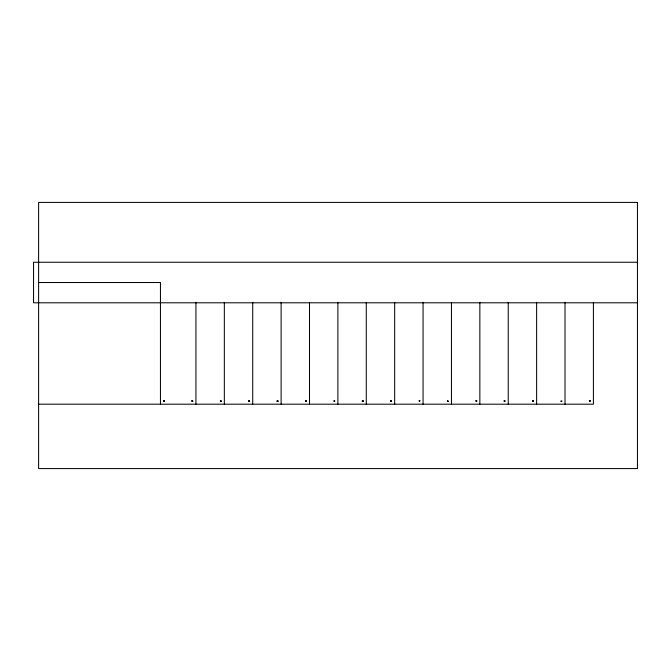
<?xml version="1.0" encoding="UTF-8"?>
<svg xmlns="http://www.w3.org/2000/svg" width="671" height="671" viewBox="0 0 671 671"><rect width="100%" height="100%" fill="white"/><g stroke="black" fill="none" stroke-linecap="round" stroke-linejoin="round"><path stroke-width="1.01" d="M192.887 401.266L192.091 401.594L191.898 400.864M221.237 401.283L220.616 400.662M277.173 401.51L277.064 400.864M277.97 401.409L278.004 400.864M306.395 400.864L306.278 401.51M334.837 401.266L334.049 401.594L333.932 400.746M363.246 401.132L362.701 401.661L362.164 401.132M391.529 401.409L391.562 400.864M419.87 400.746L419.484 401.661L419.023 400.864M448.362 401.283L447.742 400.662M475.798 400.864L476.267 401.669L476.787 400.99M476.754 401.283L476.653 400.746M504.139 400.99L504.659 401.669L505.196 401.132M561.057 401.51L561.711 401.594L561.904 400.864M590.186 400.797C588.274 400.067 590.295 402.894 590.262 400.864M163.565 400.897L164.252 401.594L164.11 400.612M220.214 401.132L220.751 401.669L221.271 401.266M248.681 400.864L248.656 401.283M249.578 401.409L249.528 400.746M278.054 401.266L277.157 401.51M390.631 400.864L390.606 401.283M447.414 400.864L447.44 401.409M447.414 401.401L448.396 401.266M504.189 400.864L504.164 401.283M533.479 401.409L533.512 400.864M191.923 400.897L192.795 400.897M249.612 401.401L248.622 401.266M305.54 400.746L305.565 401.51L306.303 401.51M305.481 400.897L306.278 400.797M362.265 400.897L363.061 400.797M532.606 400.897L533.529 401.023M533.512 401.401L532.531 401.266M561.057 400.746L561.182 401.594M589.39 400.897L589.96 400.662M191.998 400.797L192.493 400.662M248.782 400.797L249.578 400.897M277.173 400.797L277.886 400.797M475.907 400.797L476.704 400.897M504.298 400.797L505.011 400.797M163.699 400.662L164.135 400.662M163.875 400.662L163.514 401.283M390.841 400.713L391.453 400.797M419.232 400.713L419.92 400.897M334.183 400.662L334.67 400.797M390.572 401.266L391.235 401.652M532.917 400.662L533.403 400.797M637.45 262.244L33.55 262.244L33.55 302.797L637.45 302.797M38.616 282.525L160.453 282.525L160.453 404.194M38.616 404.194L593.407 404.194L593.407 302.277M220.876 400.662L221.254 401.149M362.977 400.662L363.204 401.149M565.016 302.277L565.016 404.194M536.624 302.277L536.624 404.194M508.241 302.277L508.241 404.194M479.849 302.277L479.849 404.194M451.457 302.277L451.457 404.194M423.065 302.277L423.065 404.194M394.674 302.277L394.674 404.194M366.282 302.277L366.282 404.194M337.89 302.277L337.89 404.194M309.507 302.277L309.507 404.194M281.115 302.277L281.115 404.194M252.724 302.277L252.724 404.194M224.332 302.277L224.332 404.194M195.94 302.277L195.94 404.194M637.45 202.416L38.616 202.416L38.616 468.584L637.45 468.584L637.45 202.416"/></g></svg>
